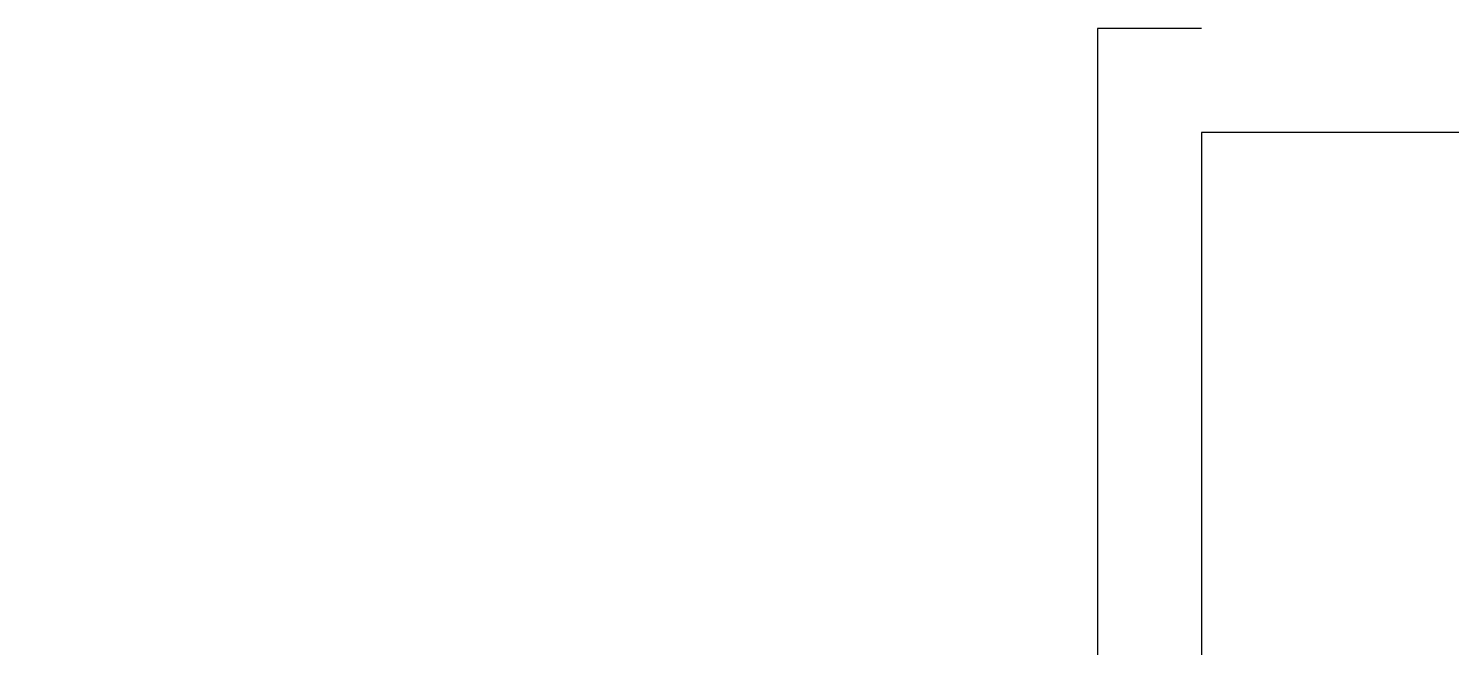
# Model space of a CAD drawing. Header units: inches. Extents: x 21 to 32698, y 13 to 3712.
# Drawn here: x 12663.5 to 12697.73, y 989.69 to 1004.58 of the extents above; entities that cross this region are included whole.
import ezdxf

# ---------------------------------------------------------------- set-up
doc = ezdxf.new("R2010")
doc.units = ezdxf.units.IN
doc.header["$MEASUREMENT"] = 0
doc.set_wipeout_variables(frame=1)
for name, color, linetype, lineweight in [('Z_MİM_-KM-GLAZ', 8, 'Continuous', 25), ('Z_MİM_-KM-WALL', 8, 'Continuous', 25), ('Z_MİM_-KM-WALL-PLASTER', 8, 'Continuous', 25)]:
    doc.layers.add(name, color=color, linetype=linetype, lineweight=lineweight)

# ---------------------------------------------------------------- blocks, each defined once
blk = doc.blocks.new('-KM-AL1 150_900')
blk.add_wipeout([(151.48787765189405, -34.020015651829965), (151.72578753232278, -15.47991156819623), (149.45002251653852, -15.450016401351206), (149.45002251649908, 7.149983598684599), (9.450022516542688, 7.149983599164699), (9.450022516542688, -15.450016401351206), (7.397848611566587, -15.450016401351206), (7.567335590771805, -34.0610793052372)])
at = {"layer": 'Z_MİM_-KM-WALL'}
blk.add_line((149.4500225165393, 4.549983598649304), (149.4500225165393, -17.85001640131668), dxfattribs=at)
at = {"layer": 'Z_MİM_-KM-WALL-PLASTER'}
blk.add_lwpolyline([(149.4500225165393, 7.049983598649305), (146.9500225165393, 7.049983598649305), (146.9500225165393, -17.85001640131668)], dxfattribs=at)

msp = doc.modelspace()

# ---------------------------------------------------------------- linework, layer by layer
at = {"layer": 'Z_MİM_-KM-WALL'}
msp.add_lwpolyline([(12806.75764803978, 1002.083143765308), (12081.71261902196, 1002.083143765308)], dxfattribs=at)

# ---------------------------------------------------------------- next in the draw order: block references
at = {"layer": 'Z_MİM_-KM-GLAZ'}
msp.add_blockref('-KM-AL1 150_900', (12542.26486148193, 997.533090953633), dxfattribs=at)

doc.saveas('drawing.dxf')
